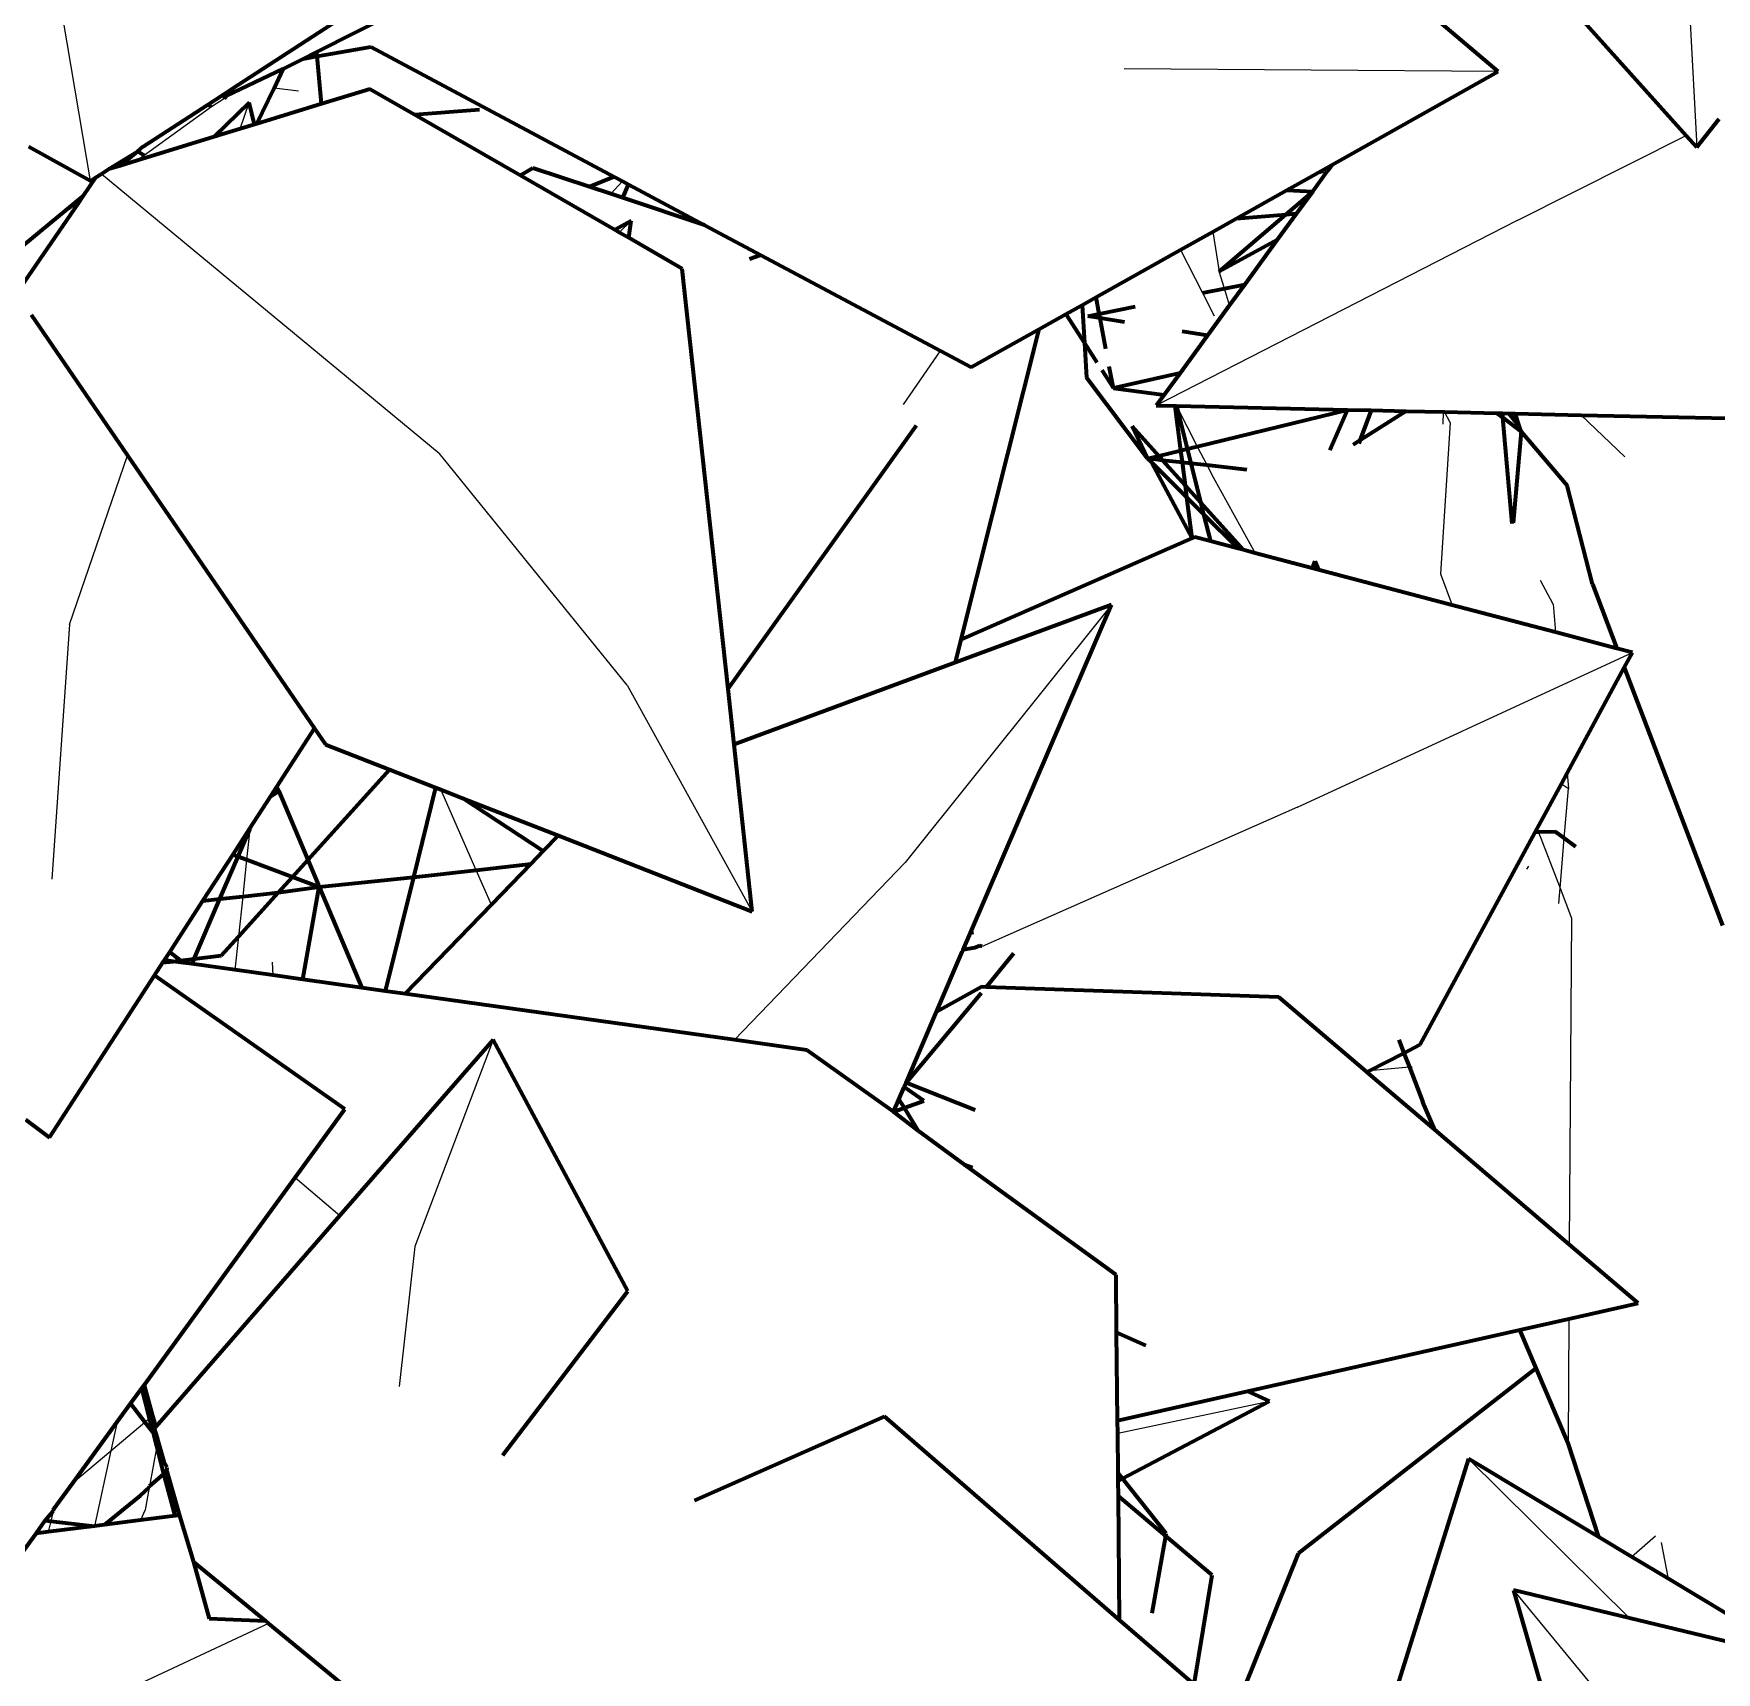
# Model space of a CAD drawing. Header units: millimetres. Extents: x 4307 to 31003, y 2809 to 20009.
# Drawn here: x 7304.13 to 7347.49, y 7941.11 to 7983.33 of the extents above; entities that cross this region are included whole.
import ezdxf

# ---------------------------------------------------------------- set-up
doc = ezdxf.new("R2010")
doc.units = ezdxf.units.MM
doc.layers.add('ProfileEdges', color=7, linetype='Continuous')

msp = doc.modelspace()

# ---------------------------------------------------------------- linework, layer by layer
for p, q in [((7305.599, 7979.534), (7303.831, 7989.979)), ((7346.588, 7987.949), (7346.988, 7980.403)), ((7341.876, 7982.348), (7332.231, 7982.417)), ((7309.1, 7981.721), (7309.243, 7981.904)), ((7310.957, 7981.847), (7310.327, 7981.925)), ((7308.719, 7981.446), (7306.981, 7980.192)), ((7309.049, 7981.655), (7308.719, 7981.446)), ((7309.452, 7980.875), (7309.684, 7981.55)), ((7342.36, 7978.511), (7346.719, 7980.703)), ((7306.981, 7980.192), (7306.799, 7980.061)), ((7305.881, 7979.718), (7314.581, 7972.515)), ((7337.469, 7979.775), (7337.109, 7979.675)), ((7319.003, 7979.197), (7319.31, 7979.524)), ((7305.285, 7978.968), (7304.558, 7978.443)), ((7319.22, 7978.207), (7319.528, 7978.503)), ((7342.36, 7978.511), (7333.062, 7973.746)), ((7334.515, 7978.221), (7334.681, 7977.196)), ((7333.686, 7977.756), (7334.253, 7976.646)), ((7334.818, 7976.761), (7334.681, 7977.196)), ((7334.253, 7976.646), (7334.554, 7976.057)), ((7334.953, 7976.333), (7334.818, 7976.761)), ((7326.552, 7973.776), (7327.503, 7975.153)), ((7333.58, 7973.735), (7334.117, 7972.692)), ((7340.455, 7973.581), (7340.444, 7973.264)), ((7340.638, 7973.309), (7340.491, 7973.581)), ((7345.139, 7972.423), (7344.011, 7973.502)), ((7340.638, 7973.309), (7340.382, 7969.407)), ((7334.117, 7972.692), (7334.363, 7972.215)), ((7305.053, 7968.109), (7306.553, 7972.462)), ((7319.431, 7966.541), (7314.581, 7972.515)), ((7334.363, 7972.215), (7334.526, 7971.901)), ((7334.526, 7971.901), (7335.609, 7969.946)), ((7340.382, 7969.407), (7340.687, 7968.607)), ((7343.286, 7968.633), (7342.961, 7969.237)), ((7331.908, 7968.614), (7326.587, 7961.97)), ((7343.286, 7968.633), (7343.347, 7967.905)), ((7305.053, 7968.109), (7304.601, 7961.544)), ((7336.704, 7963.397), (7345.332, 7967.382)), ((7319.431, 7966.541), (7322.651, 7960.711)), ((7343.502, 7964.002), (7343.684, 7963.882)), ((7343.651, 7964.276), (7343.684, 7963.882)), ((7315.537, 7961.778), (7314.623, 7963.85)), ((7343.575, 7962.599), (7343.684, 7963.882)), ((7336.704, 7963.397), (7328.572, 7959.812)), ((7309.703, 7962.825), (7309.621, 7962.049)), ((7342.879, 7962.85), (7342.914, 7962.757)), ((7342.914, 7962.757), (7343.466, 7961.309)), ((7343.466, 7961.309), (7343.575, 7962.599)), ((7309.621, 7962.049), (7309.52, 7961.1)), ((7326.587, 7961.97), (7322.192, 7957.402)), ((7315.93, 7960.886), (7315.537, 7961.778)), ((7309.52, 7961.1), (7309.41, 7960.067)), ((7343.432, 7960.914), (7343.466, 7961.309)), ((7343.466, 7961.309), (7343.76, 7960.536)), ((7343.76, 7960.536), (7343.706, 7952.131)), ((7309.41, 7960.067), (7309.319, 7959.204)), ((7328.385, 7959.779), (7328.062, 7959.668)), ((7310.282, 7959.409), (7310.292, 7959.068)), ((7315.973, 7957.405), (7313.956, 7952.079)), ((7338.544, 7956.603), (7338.462, 7956.595)), ((7339.584, 7956.697), (7338.544, 7956.603)), ((7339.656, 7956.704), (7339.584, 7956.697)), ((7310.875, 7953.859), (7312.018, 7952.876)), ((7313.956, 7952.079), (7313.554, 7948.471)), ((7343.694, 7950.216), (7343.674, 7947.012)), ((7332.067, 7947.273), (7335.979, 7948.098)), ((7306.285, 7947.561), (7306.122, 7946.818)), ((7306.122, 7946.818), (7307.001, 7947.556)), ((7307.001, 7947.556), (7307.119, 7947.655)), ((7307.119, 7947.655), (7307.197, 7947.72)), ((7307.333, 7947.083), (7307.307, 7946.936)), ((7305.148, 7945.999), (7306.122, 7946.818)), ((7306.122, 7946.818), (7305.697, 7944.878)), ((7307.307, 7946.936), (7307.119, 7945.906)), ((7345.258, 7942.506), (7341.107, 7946.606)), ((7307.113, 7945.873), (7307.008, 7945.297)), ((7304.571, 7945.003), (7304.508, 7944.728)), ((7304.631, 7945.262), (7304.571, 7945.003)), ((7307.008, 7945.297), (7306.886, 7945.027)), ((7345.304, 7944.087), (7345.927, 7944.622)), ((7346.259, 7943.514), (7346.084, 7944.456)), ((7342.271, 7943.23), (7346.062, 7938.615)), ((7310.184, 7942.369), (7305.824, 7940.321))]:
    msp.add_line(p, q)
at = {"layer": 'ProfileEdges', "lineweight": 211}
for p, q in [((7311.432, 7982.86), (7320.1, 7987.242)), ((7309.243, 7981.904), (7313.947, 7984.963)), ((7343.546, 7984.243), (7346.719, 7980.703)), ((7341.876, 7982.348), (7340.315, 7983.667)), ((7310.565, 7982.422), (7311.08, 7982.682)), ((7311.08, 7982.682), (7311.432, 7982.86)), ((7311.08, 7982.682), (7311.442, 7982.745)), ((7311.442, 7982.745), (7311.432, 7982.86)), ((7311.442, 7982.745), (7312.817, 7982.987)), ((7311.549, 7981.519), (7311.442, 7982.745)), ((7312.817, 7982.987), (7319.094, 7979.638)), ((7309.1, 7981.721), (7310.565, 7982.422)), ((7310.327, 7981.925), (7310.565, 7982.422)), ((7337.596, 7979.948), (7341.876, 7982.348)), ((7308.614, 7981.495), (7309.029, 7981.765)), ((7309.029, 7981.765), (7309.243, 7981.904)), ((7309.029, 7981.765), (7309.049, 7981.655)), ((7309.885, 7981.008), (7310.327, 7981.925)), ((7312.795, 7981.901), (7311.549, 7981.519)), ((7313.953, 7981.235), (7312.795, 7981.901)), ((7306.958, 7980.418), (7308.614, 7981.495)), ((7308.719, 7981.446), (7308.614, 7981.495)), ((7309.684, 7981.55), (7308.778, 7980.668)), ((7309.049, 7981.655), (7309.1, 7981.721)), ((7309.819, 7980.988), (7309.684, 7981.55)), ((7311.549, 7981.519), (7309.885, 7981.008)), ((7315.624, 7981.364), (7313.953, 7981.235)), ((7309.452, 7980.875), (7308.778, 7980.668)), ((7309.819, 7980.988), (7309.452, 7980.875)), ((7309.885, 7981.008), (7309.819, 7980.988)), ((7316.674, 7979.671), (7313.953, 7981.235)), ((7346.988, 7980.403), (7347.564, 7981.129)), ((7308.778, 7980.668), (7306.799, 7980.061)), ((7346.719, 7980.703), (7346.988, 7980.403)), ((7304, 7980.421), (7305.599, 7979.534)), ((7306.058, 7979.833), (7306.807, 7980.294)), ((7306.359, 7979.926), (7306.807, 7980.294)), ((7306.799, 7980.061), (7306.359, 7979.926)), ((7306.807, 7980.294), (7306.958, 7980.418)), ((7306.981, 7980.192), (7306.807, 7980.294)), ((7305.73, 7979.62), (7305.4, 7979.136)), ((7305.599, 7979.534), (7305.73, 7979.62)), ((7305.73, 7979.62), (7305.881, 7979.718)), ((7305.881, 7979.718), (7306.058, 7979.833)), ((7306.359, 7979.926), (7306.058, 7979.833)), ((7316.995, 7979.862), (7316.674, 7979.671)), ((7319.107, 7978.272), (7316.674, 7979.671)), ((7318.46, 7979.377), (7316.995, 7979.862)), ((7319.094, 7979.638), (7318.46, 7979.377)), ((7319.094, 7979.638), (7319.31, 7979.524)), ((7336.423, 7979.291), (7337.109, 7979.675)), ((7337.096, 7979.264), (7337.469, 7979.775)), ((7337.109, 7979.675), (7337.596, 7979.948)), ((7337.596, 7979.948), (7337.469, 7979.775)), ((7304.558, 7978.443), (7305.4, 7979.136)), ((7305.4, 7979.136), (7305.285, 7978.968)), ((7319.003, 7979.197), (7318.46, 7979.377)), ((7319.315, 7979.094), (7319.003, 7979.197)), ((7319.31, 7979.524), (7319.457, 7979.445)), ((7319.315, 7979.094), (7319.457, 7979.445)), ((7319.457, 7979.445), (7321.421, 7978.397)), ((7335.128, 7978.564), (7336.423, 7979.291)), ((7336.401, 7978.669), (7337.096, 7979.264)), ((7336.423, 7979.291), (7337.096, 7979.264)), ((7337.096, 7979.264), (7336.678, 7978.692)), ((7305.285, 7978.968), (7303.694, 7976.638)), ((7321.421, 7978.397), (7319.315, 7979.094)), ((7301.962, 7976.308), (7304.558, 7978.443)), ((7319.528, 7978.503), (7319.107, 7978.272)), ((7319.22, 7978.207), (7319.107, 7978.272)), ((7319.47, 7978.063), (7319.528, 7978.503)), ((7321.421, 7978.397), (7322.872, 7977.623)), ((7334.515, 7978.221), (7335.128, 7978.564)), ((7334.681, 7977.196), (7336.401, 7978.669)), ((7335.128, 7978.564), (7336.401, 7978.669)), ((7336.678, 7978.692), (7336.181, 7978.012)), ((7336.401, 7978.669), (7336.678, 7978.692)), ((7319.47, 7978.063), (7319.22, 7978.207)), ((7320.848, 7977.27), (7319.47, 7978.063)), ((7333.686, 7977.756), (7334.515, 7978.221)), ((7336.181, 7978.012), (7334.681, 7977.196)), ((7336.181, 7978.012), (7335.344, 7976.867)), ((7322.872, 7977.623), (7322.582, 7977.52)), ((7322.872, 7977.623), (7327.503, 7975.153)), ((7331.51, 7976.536), (7333.686, 7977.756)), ((7322.027, 7966.444), (7320.848, 7977.27)), ((7331.153, 7976.336), (7331.51, 7976.536)), ((7331.592, 7976.107), (7331.51, 7976.536)), ((7334.253, 7976.646), (7334.818, 7976.761)), ((7334.818, 7976.761), (7335.344, 7976.867)), ((7335.344, 7976.867), (7334.953, 7976.333)), ((7330.04, 7975.712), (7330.73, 7976.099)), ((7330.73, 7976.099), (7331.153, 7976.336)), ((7330.73, 7976.099), (7331.21, 7975.353)), ((7331.153, 7976.336), (7331.21, 7975.353)), ((7331.299, 7976.048), (7331.592, 7976.107)), ((7331.592, 7976.107), (7332.515, 7976.294)), ((7331.613, 7975.997), (7331.592, 7976.107)), ((7334.953, 7976.333), (7334.381, 7975.551)), ((7304.072, 7976.087), (7306.553, 7972.462)), ((7328.033, 7967.719), (7330.04, 7975.712)), ((7328.292, 7974.732), (7330.04, 7975.712)), ((7331.613, 7975.997), (7331.299, 7976.048)), ((7331.765, 7975.203), (7331.613, 7975.997)), ((7332.241, 7975.896), (7331.613, 7975.997)), ((7331.21, 7975.353), (7331.529, 7974.859)), ((7331.21, 7975.353), (7331.261, 7974.47)), ((7334.381, 7975.551), (7333.675, 7974.584)), ((7334.381, 7975.551), (7333.725, 7975.657)), ((7327.503, 7975.153), (7328.292, 7974.732)), ((7332.837, 7972.384), (7331.261, 7974.47)), ((7331.657, 7974.66), (7331.959, 7974.192)), ((7331.959, 7974.192), (7331.851, 7974.754)), ((7333.675, 7974.584), (7331.959, 7974.192)), ((7333.675, 7974.584), (7333.266, 7974.026)), ((7331.959, 7974.192), (7333.266, 7974.026)), ((7333.266, 7974.026), (7333.062, 7973.746)), ((7333.062, 7973.746), (7333.55, 7973.735)), ((7333.55, 7973.735), (7333.58, 7973.735)), ((7333.696, 7972.591), (7333.55, 7973.735)), ((7333.58, 7973.735), (7337.987, 7973.636)), ((7333.58, 7973.735), (7333.858, 7972.63)), ((7334.117, 7972.692), (7337.987, 7973.636)), ((7337.987, 7973.636), (7337.533, 7972.593)), ((7337.987, 7973.636), (7338.601, 7973.623)), ((7338.601, 7973.623), (7338.31, 7972.842)), ((7339.503, 7973.603), (7338.31, 7972.842)), ((7338.601, 7973.623), (7339.503, 7973.603)), ((7339.503, 7973.603), (7340.455, 7973.581)), ((7340.455, 7973.581), (7340.491, 7973.581)), ((7340.491, 7973.581), (7341.839, 7973.551)), ((7341.839, 7973.551), (7341.993, 7973.435)), ((7341.839, 7973.551), (7341.983, 7973.547)), ((7341.993, 7973.435), (7341.983, 7973.547)), ((7341.983, 7973.547), (7342.146, 7973.544)), ((7342.146, 7973.544), (7342.426, 7973.199)), ((7342.146, 7973.544), (7342.308, 7973.54)), ((7342.426, 7973.199), (7342.308, 7973.54)), ((7342.308, 7973.54), (7344.011, 7973.502)), ((7344.011, 7973.502), (7347.79, 7973.418)), ((7322.027, 7966.444), (7326.882, 7973.233)), ((7332.837, 7972.384), (7332.439, 7973.216)), ((7332.439, 7973.216), (7333.125, 7972.453)), ((7341.993, 7973.435), (7342.467, 7973.08)), ((7342.233, 7970.699), (7341.993, 7973.435)), ((7342.467, 7973.08), (7342.257, 7970.715)), ((7342.467, 7973.08), (7342.426, 7973.199)), ((7342.467, 7973.08), (7343.651, 7971.688)), ((7333.696, 7972.591), (7333.858, 7972.63)), ((7333.858, 7972.63), (7334.117, 7972.692)), ((7333.858, 7972.63), (7333.95, 7972.261)), ((7338.31, 7972.842), (7338.137, 7972.733)), ((7338.31, 7972.842), (7338.281, 7972.766)), ((7306.553, 7972.462), (7311.372, 7965.422)), ((7332.837, 7972.384), (7332.879, 7972.394)), ((7332.938, 7972.283), (7332.837, 7972.384)), ((7332.879, 7972.394), (7333.125, 7972.453)), ((7332.879, 7972.394), (7333.226, 7972.341)), ((7333.986, 7970.327), (7332.938, 7972.283)), ((7333.852, 7971.375), (7332.938, 7972.283)), ((7333.125, 7972.453), (7333.696, 7972.591)), ((7333.125, 7972.453), (7333.226, 7972.341)), ((7333.226, 7972.341), (7333.812, 7971.69)), ((7333.226, 7972.341), (7333.735, 7972.285)), ((7333.735, 7972.285), (7333.696, 7972.591)), ((7333.812, 7971.69), (7333.735, 7972.285)), ((7333.735, 7972.285), (7333.95, 7972.261)), ((7333.95, 7972.261), (7334.203, 7971.254)), ((7333.95, 7972.261), (7334.363, 7972.215)), ((7334.363, 7972.215), (7335.395, 7972.101)), ((7333.812, 7971.69), (7334.203, 7971.254)), ((7333.852, 7971.375), (7333.812, 7971.69)), ((7334.28, 7970.949), (7333.852, 7971.375)), ((7333.986, 7970.327), (7333.852, 7971.375)), ((7344.3, 7969.148), (7343.651, 7971.688)), ((7334.203, 7971.254), (7335.309, 7970.025)), ((7334.203, 7971.254), (7334.28, 7970.949)), ((7335.174, 7970.06), (7334.28, 7970.949)), ((7334.28, 7970.949), (7334.456, 7970.25)), ((7333.986, 7970.327), (7328.033, 7967.719)), ((7334.053, 7970.356), (7333.986, 7970.327)), ((7334.456, 7970.25), (7334.053, 7970.356)), ((7335.174, 7970.06), (7334.456, 7970.25)), ((7335.309, 7970.025), (7335.174, 7970.06)), ((7335.609, 7969.946), (7335.309, 7970.025)), ((7337.082, 7969.557), (7335.609, 7969.946)), ((7337.15, 7969.739), (7337.082, 7969.557)), ((7337.15, 7969.739), (7337.241, 7969.515)), ((7337.241, 7969.515), (7337.082, 7969.557)), ((7340.687, 7968.607), (7337.241, 7969.515)), ((7344.3, 7969.148), (7344.934, 7967.486)), ((7331.908, 7968.614), (7327.884, 7967.124)), ((7328.274, 7960.161), (7331.908, 7968.614)), ((7343.347, 7967.905), (7340.687, 7968.607)), ((7344.934, 7967.486), (7343.347, 7967.905)), ((7327.884, 7967.124), (7328.033, 7967.719)), ((7345.332, 7967.382), (7344.934, 7967.486)), ((7327.884, 7967.124), (7322.183, 7965.012)), ((7343.651, 7964.276), (7345.122, 7966.994)), ((7345.122, 7966.994), (7345.332, 7967.382)), ((7345.122, 7966.994), (7347.655, 7960.354)), ((7322.183, 7965.012), (7322.027, 7966.444)), ((7310.399, 7963.921), (7311.372, 7965.422)), ((7311.372, 7965.422), (7311.654, 7965.012)), ((7311.654, 7965.012), (7313.299, 7964.368)), ((7322.651, 7960.711), (7322.183, 7965.012)), ((7311.195, 7962.041), (7313.299, 7964.368)), ((7313.299, 7964.368), (7314.491, 7963.902)), ((7342.879, 7962.85), (7343.502, 7964.002)), ((7343.502, 7964.002), (7343.651, 7964.276)), ((7309.706, 7962.853), (7310.243, 7963.68)), ((7310.243, 7963.68), (7310.399, 7963.921)), ((7310.243, 7963.68), (7310.447, 7963.807)), ((7310.399, 7963.921), (7310.447, 7963.807)), ((7310.447, 7963.807), (7311.195, 7962.041)), ((7314.491, 7963.902), (7313.918, 7961.595)), ((7314.491, 7963.902), (7314.623, 7963.85)), ((7314.623, 7963.85), (7315.182, 7963.631)), ((7317.266, 7962.265), (7315.182, 7963.631)), ((7315.182, 7963.631), (7317.654, 7962.665)), ((7309.27, 7962.18), (7309.706, 7962.853)), ((7309.404, 7962.13), (7309.703, 7962.825)), ((7309.706, 7962.853), (7309.703, 7962.825)), ((7317.654, 7962.665), (7317.266, 7962.265)), ((7317.654, 7962.665), (7322.651, 7960.711)), ((7339.864, 7957.281), (7342.828, 7962.757)), ((7342.828, 7962.757), (7342.879, 7962.85)), ((7342.914, 7962.757), (7342.828, 7962.757)), ((7343.353, 7962.761), (7342.914, 7962.757)), ((7343.575, 7962.599), (7343.353, 7962.761)), ((7317.266, 7962.265), (7316.949, 7961.937)), ((7343.875, 7962.379), (7343.575, 7962.599)), ((7308.494, 7960.984), (7309.27, 7962.18)), ((7308.932, 7961.034), (7309.404, 7962.13)), ((7309.27, 7962.18), (7309.404, 7962.13)), ((7309.404, 7962.13), (7309.621, 7962.049)), ((7309.621, 7962.049), (7310.802, 7961.607)), ((7310.802, 7961.607), (7311.195, 7962.041)), ((7311.195, 7962.041), (7311.488, 7961.35)), ((7315.537, 7961.778), (7316.949, 7961.937)), ((7316.949, 7961.937), (7315.93, 7960.886)), ((7342.62, 7961.849), (7342.645, 7961.837)), ((7310.437, 7961.203), (7310.802, 7961.607)), ((7310.802, 7961.607), (7311.488, 7961.35)), ((7311.488, 7961.35), (7313.918, 7961.595)), ((7313.918, 7961.595), (7313.188, 7958.662)), ((7313.918, 7961.595), (7315.537, 7961.778)), ((7307.64, 7959.667), (7308.494, 7960.984)), ((7308.268, 7959.49), (7308.932, 7961.034)), ((7308.494, 7960.984), (7308.932, 7961.034)), ((7308.932, 7961.034), (7309.52, 7961.1)), ((7309.41, 7960.067), (7310.437, 7961.203)), ((7309.52, 7961.1), (7310.437, 7961.203)), ((7310.437, 7961.203), (7311.488, 7961.35)), ((7311.069, 7958.959), (7311.488, 7961.35)), ((7311.488, 7961.35), (7312.591, 7958.746)), ((7315.93, 7960.886), (7313.706, 7958.59)), ((7308.965, 7959.574), (7309.41, 7960.067)), ((7328.087, 7959.726), (7328.274, 7960.161)), ((7328.274, 7960.161), (7328.352, 7960.182)), ((7307.504, 7959.458), (7307.64, 7959.667)), ((7307.92, 7959.449), (7307.64, 7959.667)), ((7327.399, 7958.125), (7328.062, 7959.668)), ((7328.062, 7959.668), (7328.087, 7959.726)), ((7328.385, 7959.779), (7328.087, 7959.726)), ((7328.517, 7959.824), (7328.385, 7959.779)), ((7328.572, 7959.812), (7328.517, 7959.824)), ((7329.385, 7959.629), (7328.676, 7958.763)), ((7307.248, 7959.063), (7307.463, 7959.394)), ((7307.463, 7959.394), (7307.504, 7959.458)), ((7307.463, 7959.394), (7307.731, 7959.426)), ((7307.731, 7959.426), (7307.504, 7959.458)), ((7307.731, 7959.426), (7307.92, 7959.449)), ((7307.997, 7959.389), (7307.731, 7959.426)), ((7307.92, 7959.449), (7308.268, 7959.49)), ((7307.997, 7959.389), (7307.92, 7959.449)), ((7308.211, 7959.359), (7307.997, 7959.389)), ((7308.211, 7959.359), (7308.268, 7959.49)), ((7309.319, 7959.204), (7308.211, 7959.359)), ((7308.268, 7959.49), (7308.965, 7959.574)), ((7310.292, 7959.068), (7309.319, 7959.204)), ((7304.543, 7954.891), (7307.248, 7959.063)), ((7312.155, 7955.616), (7307.248, 7959.063)), ((7311.069, 7958.959), (7310.292, 7959.068)), ((7312.591, 7958.746), (7311.069, 7958.959)), ((7328.56, 7958.767), (7327.399, 7958.125)), ((7328.676, 7958.763), (7328.56, 7958.767)), ((7336.218, 7958.506), (7328.676, 7958.763)), ((7313.188, 7958.662), (7312.591, 7958.746)), ((7313.706, 7958.59), (7313.188, 7958.662)), ((7322.192, 7957.402), (7313.706, 7958.59)), ((7328.552, 7958.611), (7326.614, 7956.298)), ((7338.462, 7956.595), (7336.218, 7958.506)), ((7326.614, 7956.298), (7327.399, 7958.125)), ((7315.973, 7957.405), (7312.018, 7952.876)), ((7319.442, 7950.928), (7315.973, 7957.405)), ((7324.061, 7957.141), (7322.192, 7957.402)), ((7326.293, 7955.552), (7324.061, 7957.141)), ((7338.544, 7956.603), (7339.442, 7957.064)), ((7339.31, 7957.405), (7339.442, 7957.064)), ((7339.442, 7957.064), (7339.864, 7957.281)), ((7339.442, 7957.064), (7339.584, 7956.697)), ((7338.487, 7956.574), (7338.462, 7956.595)), ((7338.487, 7956.574), (7338.544, 7956.603)), ((7339.584, 7956.697), (7339.933, 7955.797)), ((7326.43, 7955.87), (7326.564, 7956.182)), ((7326.614, 7956.298), (7326.564, 7956.182)), ((7327.073, 7955.831), (7326.564, 7956.182)), ((7328.397, 7955.589), (7326.614, 7956.298)), ((7340.236, 7955.085), (7338.487, 7956.574)), ((7326.293, 7955.552), (7326.43, 7955.87)), ((7326.43, 7955.87), (7326.563, 7955.649)), ((7326.563, 7955.649), (7327.073, 7955.831)), ((7340.236, 7955.085), (7339.933, 7955.797)), ((7303.923, 7955.352), (7304.543, 7954.891)), ((7310.875, 7953.859), (7312.155, 7955.616)), ((7326.282, 7955.526), (7326.293, 7955.552)), ((7326.293, 7955.552), (7326.563, 7955.649)), ((7326.914, 7955.067), (7326.293, 7955.552)), ((7326.563, 7955.649), (7326.914, 7955.067)), ((7328.114, 7954.195), (7326.914, 7955.067)), ((7343.706, 7952.131), (7340.236, 7955.085)), ((7328.114, 7954.195), (7328.322, 7954.117)), ((7332.026, 7951.352), (7328.114, 7954.195)), ((7306.976, 7948.508), (7310.875, 7953.859)), ((7312.018, 7952.876), (7307.278, 7947.43)), ((7345.483, 7950.618), (7343.706, 7952.131)), ((7332.041, 7949.865), (7332.026, 7951.352)), ((7316.219, 7946.705), (7319.442, 7950.928)), ((7343.694, 7950.216), (7345.483, 7950.618)), ((7342.431, 7949.932), (7343.694, 7950.216)), ((7332.79, 7949.529), (7332.041, 7949.865)), ((7332.064, 7947.598), (7332.041, 7949.865)), ((7335.412, 7948.352), (7342.431, 7949.932)), ((7342.849, 7948.948), (7342.431, 7949.932)), ((7342.849, 7948.948), (7336.715, 7944.173)), ((7343.674, 7947.012), (7342.849, 7948.948)), ((7306.632, 7948.036), (7306.918, 7948.428)), ((7306.918, 7948.428), (7306.976, 7948.508)), ((7307.119, 7947.655), (7306.918, 7948.428)), ((7306.976, 7948.508), (7307.197, 7947.72)), ((7332.064, 7947.598), (7335.412, 7948.352)), ((7335.979, 7948.098), (7335.412, 7948.352)), ((7306.285, 7947.561), (7306.632, 7948.036)), ((7306.632, 7948.036), (7307.001, 7947.556)), ((7332.19, 7946.103), (7335.979, 7948.098)), ((7305.148, 7945.999), (7306.285, 7947.561)), ((7307.001, 7947.556), (7307.218, 7947.274)), ((7307.218, 7947.274), (7307.119, 7947.655)), ((7307.197, 7947.72), (7307.278, 7947.43)), ((7326.062, 7947.697), (7321.162, 7945.538)), ((7332.117, 7942.454), (7326.062, 7947.697)), ((7332.067, 7947.273), (7332.064, 7947.598)), ((7307.218, 7947.274), (7307.314, 7947.149)), ((7307.307, 7946.936), (7307.218, 7947.274)), ((7307.278, 7947.43), (7307.241, 7947.404)), ((7307.241, 7947.404), (7307.314, 7947.149)), ((7307.314, 7947.149), (7307.333, 7947.083)), ((7307.333, 7947.083), (7307.489, 7946.544)), ((7332.078, 7946.244), (7332.067, 7947.273)), ((7307.491, 7946.227), (7307.307, 7946.936)), ((7344.463, 7944.591), (7343.674, 7947.012)), ((7307.119, 7945.906), (7307.491, 7946.227)), ((7307.572, 7946.385), (7307.489, 7946.544)), ((7307.491, 7946.227), (7307.563, 7946.288)), ((7307.775, 7945.139), (7307.491, 7946.227)), ((7307.563, 7946.288), (7307.572, 7946.385)), ((7307.775, 7945.139), (7307.563, 7946.288)), ((7307.563, 7946.288), (7307.89, 7945.153)), ((7332.19, 7946.103), (7332.078, 7946.244)), ((7332.08, 7946.045), (7332.078, 7946.244)), ((7341.107, 7946.606), (7339.006, 7939.903)), ((7344.463, 7944.591), (7341.107, 7946.606)), ((7304.634, 7945.295), (7305.148, 7945.999)), ((7306.881, 7945.66), (7307.113, 7945.873)), ((7307.113, 7945.873), (7307.119, 7945.906)), ((7332.08, 7946.045), (7332.19, 7946.103)), ((7332.084, 7945.651), (7332.08, 7946.045)), ((7333.318, 7944.684), (7332.19, 7946.103)), ((7306.881, 7945.66), (7305.961, 7944.911)), ((7332.117, 7942.454), (7332.084, 7945.651)), ((7333.307, 7944.621), (7332.084, 7945.651)), ((7304.193, 7944.689), (7304.433, 7945.018)), ((7304.433, 7945.018), (7304.631, 7945.262)), ((7304.433, 7945.018), (7304.571, 7945.003)), ((7305.697, 7944.878), (7304.508, 7944.728)), ((7304.571, 7945.003), (7305.697, 7944.878)), ((7304.634, 7945.295), (7304.631, 7945.262)), ((7305.961, 7944.911), (7305.697, 7944.878)), ((7306.886, 7945.027), (7305.961, 7944.911)), ((7307.775, 7945.139), (7306.886, 7945.027)), ((7307.89, 7945.153), (7307.775, 7945.139)), ((7307.89, 7945.153), (7308.254, 7943.956)), ((7302.324, 7942.124), (7304.193, 7944.689)), ((7304.508, 7944.728), (7304.193, 7944.689)), ((7332.953, 7942.631), (7333.307, 7944.621)), ((7333.307, 7944.621), (7333.318, 7944.684)), ((7334.501, 7943.615), (7333.307, 7944.621)), ((7345.304, 7944.087), (7344.463, 7944.591)), ((7336.715, 7944.173), (7335.014, 7939.945)), ((7346.259, 7943.514), (7345.304, 7944.087)), ((7308.254, 7943.956), (7308.656, 7942.493)), ((7308.254, 7943.956), (7310.107, 7942.433)), ((7334.037, 7940.792), (7334.501, 7943.615)), ((7342.271, 7943.23), (7343.607, 7938.555)), ((7345.258, 7942.506), (7342.271, 7943.23)), ((7349.751, 7941.418), (7346.259, 7943.514)), ((7308.656, 7942.493), (7310.107, 7942.433)), ((7310.107, 7942.433), (7310.184, 7942.369)), ((7310.184, 7942.369), (7312.945, 7940.1)), ((7334.037, 7940.792), (7332.117, 7942.454)), ((7349.751, 7941.418), (7345.258, 7942.506))]:
    msp.add_line(p, q, dxfattribs=at)

doc.saveas('drawing.dxf')
